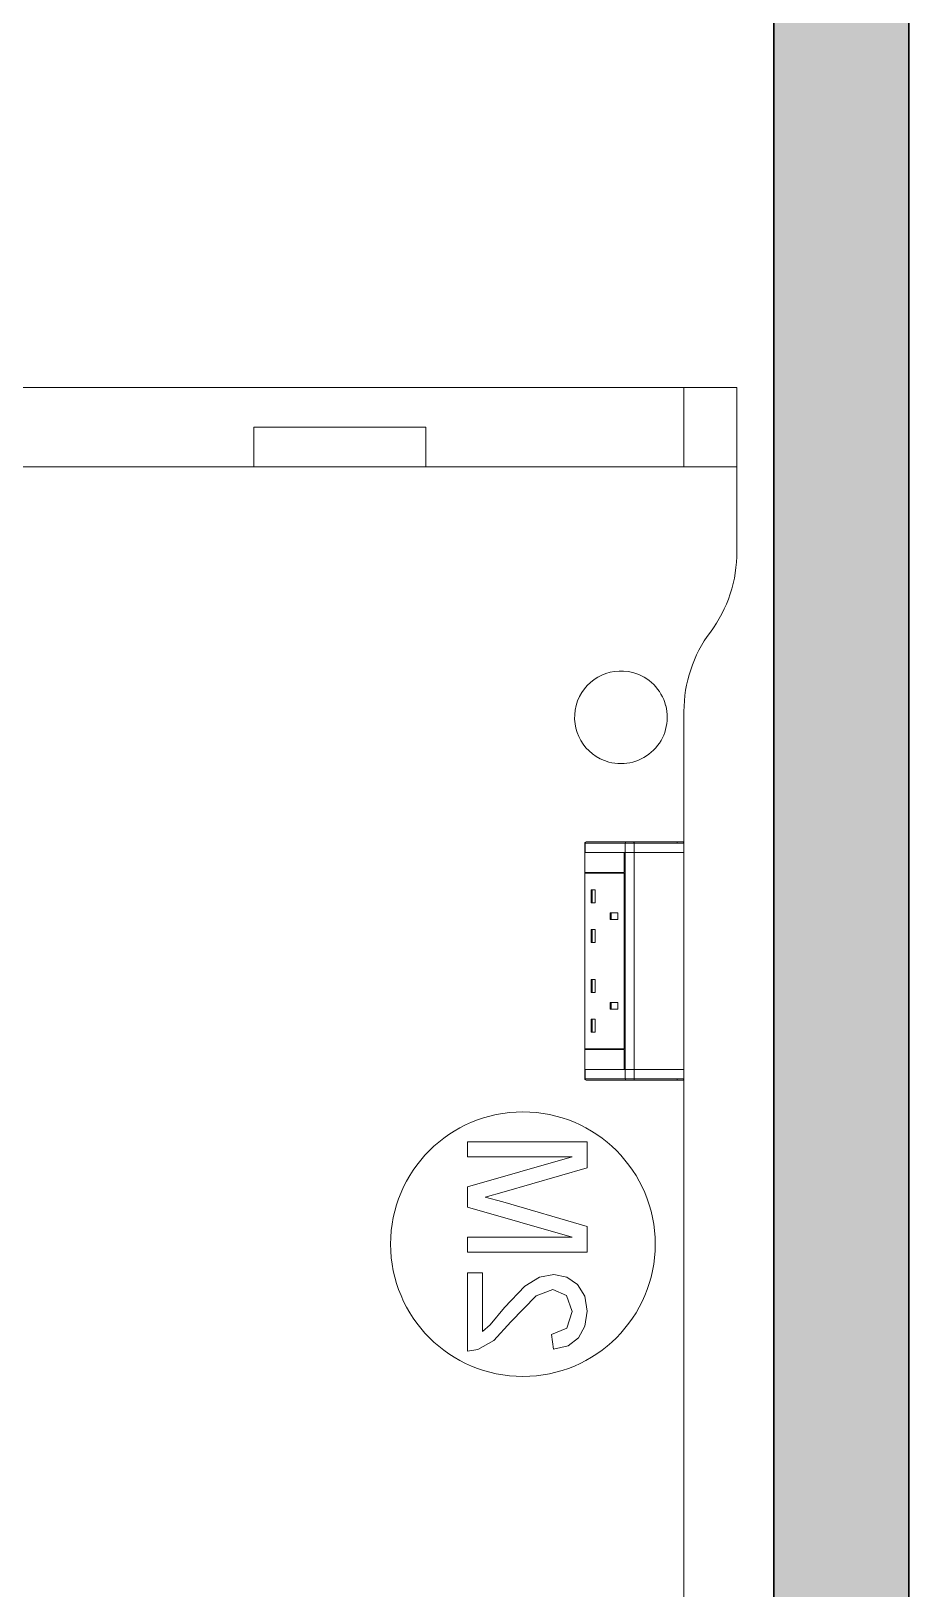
# Model space of a CAD drawing. Header units: millimetres. Extents: x 155927 to 317870, y -36033 to 97293.
# Drawn here: x 220881 to 221545, y 10074 to 11252 of the extents above; entities that cross this region are included whole.
import ezdxf

# ---------------------------------------------------------------- set-up
doc = ezdxf.new("R2010")
doc.units = ezdxf.units.MM
doc.header["$MEASUREMENT"] = 0
for name, color, linetype, lineweight in [('A-WALL-PATT', 7, 'CONTINUOUS', 9), ('I-FURN', 8, 'CONTINUOUS', 9), ('I-WALL', 7, 'CONTINUOUS', 9)]:
    doc.layers.add(name, color=color, linetype=linetype, lineweight=lineweight)

msp = doc.modelspace()

# ---------------------------------------------------------------- hatches: boundary and pattern name
at = {"layer": 'A-WALL-PATT'}
msp.add_hatch(color=256, dxfattribs=at).paths.add_polyline_path([(221544.8, 9369.6), (221544.8, 13505.6), (221442.8, 13505.6), (221442.8, 9369.6)], flags=0)

# ---------------------------------------------------------------- linework, layer by layer
at = {"layer": 'I-FURN'}
for p, q in [((220614.8, 10982.7), (221414.8, 10982.7)), ((221414.8, 10982.7), (220614.8, 10982.7)), ((220614.8, 10982.7), (221414.8, 10982.7)), ((221374.8, 10982.7), (220654.8, 10982.7)), ((221414.8, 10982.7), (221374.8, 10982.7)), ((221374.8, 10982.7), (221374.8, 10922.7)), ((221374.8, 10982.7), (221374.8, 10922.7)), ((221414.8, 10982.7), (221414.8, 10922.7)), ((221414.8, 10982.7), (221414.8, 10922.7)), ((221414.8, 10858.8), (221414.8, 10982.7)), ((221414.8, 10982.7), (221414.8, 10858.8)), ((221049.8, 10952.7), (221179.8, 10952.7)), ((221179.8, 10952.7), (221049.8, 10952.7)), ((221049.8, 10952.7), (221049.8, 10922.7)), ((221049.8, 10922.7), (221049.8, 10952.7)), ((221179.8, 10952.7), (221179.8, 10922.7)), ((221179.8, 10952.7), (221179.8, 10922.7)), ((221049.8, 10922.7), (220614.8, 10922.7)), ((220654.8, 10922.7), (221374.8, 10922.7)), ((221179.8, 10922.7), (221049.8, 10922.7)), ((221414.8, 10922.7), (221179.8, 10922.7)), ((221374.8, 10922.7), (221414.8, 10922.7)), ((221374.8, 10638.1), (221374.8, 10737.7)), ((221374.8, 10737.7), (221374.8, 10638.1)), ((221300, 10638.1), (221300, 10631.1)), ((221300, 10638.1), (221300.1, 10638.1)), ((221300, 10638.1), (221300, 10631.1)), ((221300, 10631.1), (221300, 10638.1)), ((221300.1, 10638.1), (221330.4, 10638.1)), ((221300.1, 10638.1), (221300.1, 10631.1)), ((221300.3, 10638.9), (221300.3, 10638.9)), ((221331.2, 10639.1), (221301, 10639.1)), ((221331.2, 10639.1), (221301, 10639.1)), ((221330.4, 10638.1), (221337.3, 10638.1)), ((221330.4, 10638.1), (221330.4, 10631.1)), ((221331.2, 10639.1), (221369.8, 10639.1)), ((221336.8, 10639.1), (221331.2, 10639.1)), ((221373.8, 10639.1), (221336.8, 10639.1)), ((221337.3, 10638.1), (221374.8, 10638.1)), ((221337.3, 10638.1), (221337.3, 10631.1)), ((221369.8, 10639.1), (221369.8, 10638.1)), ((221369.8, 10639.1), (221373.8, 10639.1)), ((221374.8, 10631.1), (221374.8, 10638.1)), ((221374.8, 10638.1), (221374.8, 10631.1)), ((221299.8, 10616.1), (221299.8, 10631.1)), ((221299.8, 10631.1), (221329.6, 10631.1)), ((221300, 10631.1), (221300.1, 10631.1)), ((221300, 10631), (221300, 10467.1)), ((221300.1, 10631.1), (221330.4, 10631.1)), ((221329.6, 10631.1), (221329.6, 10616.1)), ((221329.8, 10616.1), (221329.8, 10631)), ((221329.8, 10631), (221330.4, 10631)), ((221330.4, 10631.1), (221337.3, 10631.1)), ((221337.3, 10631), (221330.4, 10631)), ((221330.4, 10631), (221330.4, 10467.1)), ((221337.3, 10631.1), (221374.8, 10631.1)), ((221374.8, 10631), (221337.3, 10631)), ((221337.3, 10631), (221337.3, 10467.1)), ((221374.8, 10467.1), (221374.8, 10631)), ((221374.8, 10631), (221374.8, 10467.1)), ((221329.6, 10616.1), (221299.8, 10616.1)), ((221299.8, 10615.6), (221329.6, 10615.6)), ((221299.8, 10482.6), (221299.8, 10615.6)), ((221300.1, 10615.6), (221300.1, 10616.1)), ((221329.6, 10615.6), (221329.6, 10482.6)), ((221329.8, 10482.6), (221329.8, 10615.6)), ((221304.8, 10603), (221304.8, 10593)), ((221304.8, 10603), (221307.7, 10603)), ((221305.5, 10603), (221305.5, 10593)), ((221307.7, 10603), (221307.7, 10593)), ((221304.8, 10593), (221307.7, 10593)), ((221319.1, 10585.5), (221319.1, 10580.5)), ((221324.9, 10585.5), (221319.1, 10585.5)), ((221319.1, 10580.5), (221324.9, 10580.5)), ((221319.9, 10585.5), (221319.9, 10580.5)), ((221324.9, 10580.5), (221324.9, 10585.5)), ((221304.8, 10573), (221304.8, 10563)), ((221304.8, 10573), (221307.7, 10573)), ((221305.5, 10573), (221305.5, 10563)), ((221307.7, 10573), (221307.7, 10563)), ((221304.8, 10563), (221307.7, 10563)), ((221304.8, 10535.2), (221304.8, 10525.2)), ((221304.8, 10535.2), (221307.7, 10535.2)), ((221305.5, 10535.2), (221305.5, 10525.2)), ((221307.7, 10535.2), (221307.7, 10525.2)), ((221304.8, 10525.2), (221307.7, 10525.2)), ((221319.1, 10517.7), (221319.1, 10512.7)), ((221319.1, 10517.7), (221324.9, 10517.7)), ((221319.9, 10517.7), (221319.9, 10512.7)), ((221324.9, 10517.7), (221324.9, 10512.7)), ((221319.1, 10512.7), (221324.9, 10512.7)), ((221304.8, 10505.2), (221304.8, 10495.2)), ((221304.8, 10505.2), (221307.7, 10505.2)), ((221304.8, 10495.2), (221307.7, 10495.2)), ((221305.5, 10505.2), (221305.5, 10495.2)), ((221307.7, 10505.2), (221307.7, 10495.2)), ((221299.8, 10482.6), (221329.6, 10482.6)), ((221299.8, 10482.1), (221329.6, 10482.1)), ((221299.8, 10467.1), (221299.8, 10482.1)), ((221300.1, 10482.1), (221300.1, 10482.6)), ((221329.6, 10482.1), (221329.6, 10467.1)), ((221329.8, 10467.1), (221329.8, 10482.1)), ((221329.6, 10467.1), (221299.8, 10467.1)), ((221300, 10467), (221300, 10460)), ((221300.1, 10467), (221300, 10467)), ((221300, 10467), (221300, 10460)), ((221300, 10467), (221300, 10460)), ((221300.1, 10460), (221300, 10460)), ((221300.1, 10460), (221300.1, 10467)), ((221330.4, 10467), (221300.1, 10467)), ((221330.4, 10460), (221300.1, 10460)), ((221300.3, 10459.2), (221300.3, 10459.3)), ((221301, 10459), (221331.2, 10459)), ((221301, 10459), (221331.2, 10459)), ((221329.6, 10467.1), (221332, 10467.1)), ((221330.4, 10467.1), (221329.8, 10467.1)), ((221330.4, 10467.1), (221337.3, 10467.1)), ((221330.4, 10460), (221330.4, 10467)), ((221337.3, 10467), (221330.4, 10467)), ((221337.3, 10460), (221330.4, 10460)), ((221369.8, 10459), (221331.2, 10459)), ((221331.2, 10459), (221336.8, 10459)), ((221336.8, 10459), (221373.8, 10459)), ((221337.3, 10467.1), (221374.8, 10467.1)), ((221337.3, 10460), (221337.3, 10467)), ((221374.8, 10467), (221337.3, 10467)), ((221374.8, 10460), (221337.3, 10460)), ((221369.8, 10460), (221369.8, 10459)), ((221373.8, 10459), (221369.8, 10459)), ((221373.8, 10459), (221373.8, 10459)), ((221374.8, 10460), (221374.8, 10467)), ((221374.8, 10460), (221374.8, 10467)), ((221374.8, 9627.7), (221374.8, 10460)), ((221374.8, 10460), (221374.8, 9627.7)), ((221301.7, 10412.3), (221211.2, 10412.3)), ((221211.2, 10412.3), (221211.2, 10401)), ((221301.7, 10392.8), (221301.7, 10412.3)), ((221211.2, 10401), (221290.3, 10401)), ((221290.3, 10401), (221211.2, 10378.3)), ((221239, 10374.6), (221301.7, 10392.8)), ((221211.2, 10378.3), (221211.2, 10362.9)), ((221224.6, 10370.6), (221239, 10374.6)), ((221237.9, 10366.9), (221224.6, 10370.6)), ((221301.7, 10348.4), (221237.9, 10366.9)), ((221211.2, 10362.9), (221290.3, 10340.2)), ((221301.7, 10328.9), (221301.7, 10348.4)), ((221290.3, 10340.2), (221211.2, 10340.2)), ((221211.2, 10340.2), (221211.2, 10328.9)), ((221211.2, 10328.9), (221301.7, 10328.9)), ((221222.5, 10313.4), (221211.2, 10313.4)), ((221211.2, 10313.4), (221211.2, 10254.1)), ((221222.5, 10269), (221222.5, 10313.4)), ((221265.7, 10310), (221254.6, 10303.3)), ((221276.4, 10312), (221265.7, 10310)), ((221286.3, 10310.1), (221276.4, 10312)), ((221294.4, 10304.5), (221286.3, 10310.1)), ((221254.6, 10303.3), (221239.2, 10287.1)), ((221244.1, 10276.3), (221263, 10295.8)), ((221263, 10295.8), (221275.8, 10300.7)), ((221275.8, 10300.7), (221286.1, 10296.1)), ((221286.1, 10296.1), (221290.3, 10284.1)), ((221299.8, 10295.7), (221294.4, 10304.5)), ((221301.7, 10284.3), (221299.8, 10295.7)), ((221239.2, 10287.1), (221228.3, 10274.1)), ((221290.3, 10284.1), (221286.2, 10271.5)), ((221300, 10272.9), (221301.7, 10284.3)), ((221228.3, 10274.1), (221222.5, 10269)), ((221231, 10262.1), (221244.1, 10276.3)), ((221286.2, 10271.5), (221274.8, 10266.8)), ((221295.1, 10264.1), (221300, 10272.9)), ((221219, 10255.3), (221231, 10262.1)), ((221274.8, 10266.8), (221276.2, 10255.5)), ((221276.2, 10255.5), (221287.2, 10258.2)), ((221287.2, 10258.2), (221295.1, 10264.1)), ((221211.2, 10254.1), (221219, 10255.3))]:
    msp.add_line(p, q, dxfattribs=at)
at = {"layer": 'I-FURN', "flags": 128}
for points in [[(221300, 10638.1), (221300, 10638.2), (221300, 10638.2), (221300, 10638.3), (221300, 10638.3), (221300, 10638.3), (221300, 10638.4), (221300, 10638.4), (221300, 10638.5), (221300, 10638.5), (221300, 10638.5), (221300.1, 10638.6), (221300.1, 10638.6), (221300.1, 10638.6)], [(221336.8, 10639.1), (221336.6, 10639.1), (221336.5, 10639.1), (221336.4, 10639.1), (221336.2, 10639.1), (221336.1, 10639.1), (221335.9, 10639.1), (221335.8, 10639.1), (221335.6, 10639.1), (221335.5, 10639.1), (221335.3, 10639.1), (221335.2, 10639.1), (221335, 10639.1), (221334.8, 10639.1), (221334.7, 10639.1), (221334.5, 10639.1), (221334.4, 10639.1), (221334.2, 10639.1), (221334, 10639.1), (221333.9, 10639.1), (221333.7, 10639.1), (221333.6, 10639.1), (221333.4, 10639.1), (221333.3, 10639.1), (221333.1, 10639.1), (221333, 10639.1), (221332.8, 10639.1), (221332.7, 10639.1), (221332.5, 10639.1), (221332.4, 10639.1), (221332.3, 10639.1), (221332.1, 10639.1), (221332, 10639.1), (221331.9, 10639.1), (221331.8, 10639.1), (221331.7, 10639.1), (221331.5, 10639.1), (221331.4, 10639.1), (221331.3, 10639.1), (221331.2, 10639.1)], [(221373.8, 10639.1), (221373.5, 10639.1), (221373.1, 10639.1), (221372.6, 10639.1), (221371.9, 10639.1), (221371.1, 10639.1), (221370.1, 10639.1), (221369, 10639.1), (221367.8, 10639.1), (221366.5, 10639.1), (221365, 10639.1), (221363.4, 10639.1), (221361.7, 10639.1), (221359.9, 10639.1), (221358, 10639.1), (221356, 10639.1), (221353.8, 10639.1), (221351.5, 10639.1), (221349.2, 10639.1), (221346.7, 10639.1), (221344.2, 10639.1), (221341.5, 10639.1), (221338.8, 10639.1), (221336.8, 10639.1)], [(221369.8, 10639.1), (221370, 10639.1), (221370.1, 10639.1), (221370.3, 10639.1), (221370.4, 10639.1), (221370.6, 10639.1), (221370.8, 10639.1), (221370.9, 10639.1), (221371.1, 10639.1), (221371.2, 10639.1), (221371.4, 10639.1), (221371.5, 10639.1), (221371.7, 10639.1), (221371.8, 10639.1), (221371.9, 10639.1), (221372.1, 10639.1), (221372.2, 10639.1), (221372.3, 10639.1), (221372.4, 10639.1), (221372.6, 10639.1), (221372.7, 10639.1), (221372.8, 10639.1), (221372.9, 10639.1), (221373, 10639.1), (221373.1, 10639.1), (221373.2, 10639.1), (221373.3, 10639.1), (221373.3, 10639.1), (221373.4, 10639.1), (221373.5, 10639.1), (221373.5, 10639.1), (221373.6, 10639.1), (221373.6, 10639.1), (221373.7, 10639.1), (221373.7, 10639.1), (221373.8, 10639.1), (221373.8, 10639.1), (221373.8, 10639.1), (221373.8, 10639.1), (221373.8, 10639.1)], [(221373.8, 10639.1), (221373.9, 10639.1), (221373.9, 10639.1), (221373.9, 10639.1), (221374, 10639.1), (221374, 10639.1), (221374, 10639.1), (221374.1, 10639.1), (221374.1, 10639.1), (221374.2, 10639.1), (221374.2, 10639.1), (221374.2, 10639), (221374.3, 10639), (221374.3, 10639), (221374.3, 10639), (221374.4, 10639), (221374.4, 10638.9), (221374.4, 10638.9), (221374.5, 10638.9), (221374.5, 10638.9), (221374.5, 10638.8), (221374.6, 10638.8), (221374.6, 10638.8), (221374.6, 10638.7), (221374.6, 10638.7), (221374.7, 10638.7), (221374.7, 10638.6), (221374.7, 10638.6), (221374.7, 10638.6), (221374.7, 10638.5), (221374.7, 10638.5), (221374.8, 10638.5), (221374.8, 10638.4), (221374.8, 10638.4), (221374.8, 10638.3), (221374.8, 10638.3), (221374.8, 10638.3), (221374.8, 10638.2), (221374.8, 10638.2), (221374.8, 10638.1), (221374.8, 10638.1)], [(221373.8, 10639.1), (221373.8, 10639.1), (221373.8, 10639.1)], [(221300.1, 10459.5), (221300.1, 10459.5), (221300.1, 10459.6), (221300, 10459.6), (221300, 10459.7), (221300, 10459.7), (221300, 10459.7), (221300, 10459.8), (221300, 10459.8), (221300, 10459.8), (221300, 10459.9), (221300, 10459.9), (221300, 10460), (221300, 10460), (221300, 10460)], [(221331.2, 10459), (221331.3, 10459), (221331.4, 10459), (221331.5, 10459), (221331.7, 10459), (221331.8, 10459), (221331.9, 10459), (221332, 10459), (221332.1, 10459), (221332.3, 10459), (221332.4, 10459), (221332.5, 10459), (221332.7, 10459), (221332.8, 10459), (221333, 10459), (221333.1, 10459), (221333.3, 10459), (221333.4, 10459), (221333.6, 10459), (221333.7, 10459), (221333.9, 10459), (221334, 10459), (221334.2, 10459), (221334.4, 10459), (221334.5, 10459), (221334.7, 10459), (221334.8, 10459), (221335, 10459), (221335.2, 10459), (221335.3, 10459), (221335.5, 10459), (221335.6, 10459), (221335.8, 10459), (221335.9, 10459), (221336.1, 10459), (221336.2, 10459), (221336.4, 10459), (221336.5, 10459), (221336.6, 10459), (221336.8, 10459)], [(221336.8, 10459), (221339.6, 10459), (221342.3, 10459), (221344.9, 10459), (221347.4, 10459), (221349.8, 10459), (221352.2, 10459), (221354.4, 10459), (221356.5, 10459), (221358.5, 10459), (221360.4, 10459), (221362.2, 10459), (221363.9, 10459), (221365.4, 10459), (221366.9, 10459), (221368.2, 10459), (221369.3, 10459), (221370.4, 10459), (221371.3, 10459), (221372.1, 10459), (221372.7, 10459), (221373.2, 10459), (221373.6, 10459), (221373.8, 10459)], [(221373.8, 10459), (221373.8, 10459), (221373.8, 10459), (221373.8, 10459), (221373.8, 10459), (221373.7, 10459), (221373.7, 10459), (221373.7, 10459), (221373.6, 10459), (221373.6, 10459), (221373.5, 10459), (221373.4, 10459), (221373.4, 10459), (221373.3, 10459), (221373.2, 10459), (221373.1, 10459), (221373, 10459), (221372.9, 10459), (221372.8, 10459), (221372.7, 10459), (221372.6, 10459), (221372.5, 10459), (221372.4, 10459), (221372.2, 10459), (221372.1, 10459), (221372, 10459), (221371.8, 10459), (221371.7, 10459), (221371.6, 10459), (221371.4, 10459), (221371.3, 10459), (221371.1, 10459), (221371, 10459), (221370.8, 10459), (221370.6, 10459), (221370.5, 10459), (221370.3, 10459), (221370.2, 10459), (221370, 10459), (221369.9, 10459), (221369.8, 10459)], [(221374.8, 10460), (221374.8, 10460), (221374.8, 10459.9), (221374.8, 10459.9), (221374.8, 10459.9), (221374.8, 10459.8), (221374.8, 10459.8), (221374.8, 10459.7), (221374.8, 10459.7), (221374.7, 10459.7), (221374.7, 10459.6), (221374.7, 10459.6), (221374.7, 10459.6), (221374.7, 10459.5), (221374.7, 10459.5), (221374.6, 10459.5), (221374.6, 10459.4), (221374.6, 10459.4), (221374.6, 10459.4), (221374.5, 10459.3), (221374.5, 10459.3), (221374.5, 10459.3), (221374.4, 10459.2), (221374.4, 10459.2), (221374.4, 10459.2), (221374.4, 10459.2), (221374.3, 10459.2), (221374.3, 10459.1), (221374.2, 10459.1), (221374.2, 10459.1), (221374.2, 10459.1), (221374.1, 10459.1), (221374.1, 10459.1), (221374.1, 10459), (221374, 10459), (221374, 10459), (221373.9, 10459), (221373.9, 10459), (221373.9, 10459), (221373.8, 10459), (221373.8, 10459)]]:
    msp.add_lwpolyline(points, dxfattribs=at)
at = {"layer": 'I-FURN'}
for centre, radius, start, end in [((221314.8, 10857.7), 100, 323.1301, 0.6256), ((221314.8, 10857.7), 100, 323.1301, 0.6256), ((221474.8, 10737.7), 100, 143.1301, 180), ((221474.8, 10737.7), 100, 143.1301, 180), ((221327.2, 10733.3), 35, 75, 255), ((221327.2, 10733.3), 35, 15, 75), ((221327.2, 10733.3), 35, 255, 14.7004), ((221253.1, 10335), 100, 90, 270), ((221253.1, 10335), 100, 270, 90)]:
    msp.add_arc(centre, radius, start, end, dxfattribs=at)
for centre, major_axis, ratio, start_param, end_param in [((221301, 10638.1), (0, 1), 0.819152, 0, 1.570796), ((221331.2, 10638.1), (0, -1), 0.819152, 3.141593, 4.712389), ((221336.8, 10638.1), (0, -1), 0.56467, 1.570796, 3.141593), ((221373.8, 10638.1), (0, -1), 0.998113, 1.570796, 3.141593), ((221301, 10460), (0, -1), 0.819152, 4.712389, 6.283185), ((221331.2, 10460), (0, -1), 0.819152, 4.712389, 6.283185), ((221336.8, 10460), (0, -1), 0.56467, 0, 1.570796), ((221373.8, 10460), (0, -1), 0.998113, 0, 1.570796)]:
    msp.add_ellipse(centre, major_axis=major_axis, ratio=ratio, start_param=start_param, end_param=end_param, dxfattribs=at)
at = {"layer": 'I-WALL', "lineweight": 30}
for p, q in [((221442.8, 13505.6), (221442.8, 9369.6)), ((221544.8, 9369.6), (221544.8, 13505.6))]:
    msp.add_line(p, q, dxfattribs=at)

doc.saveas('drawing.dxf')
